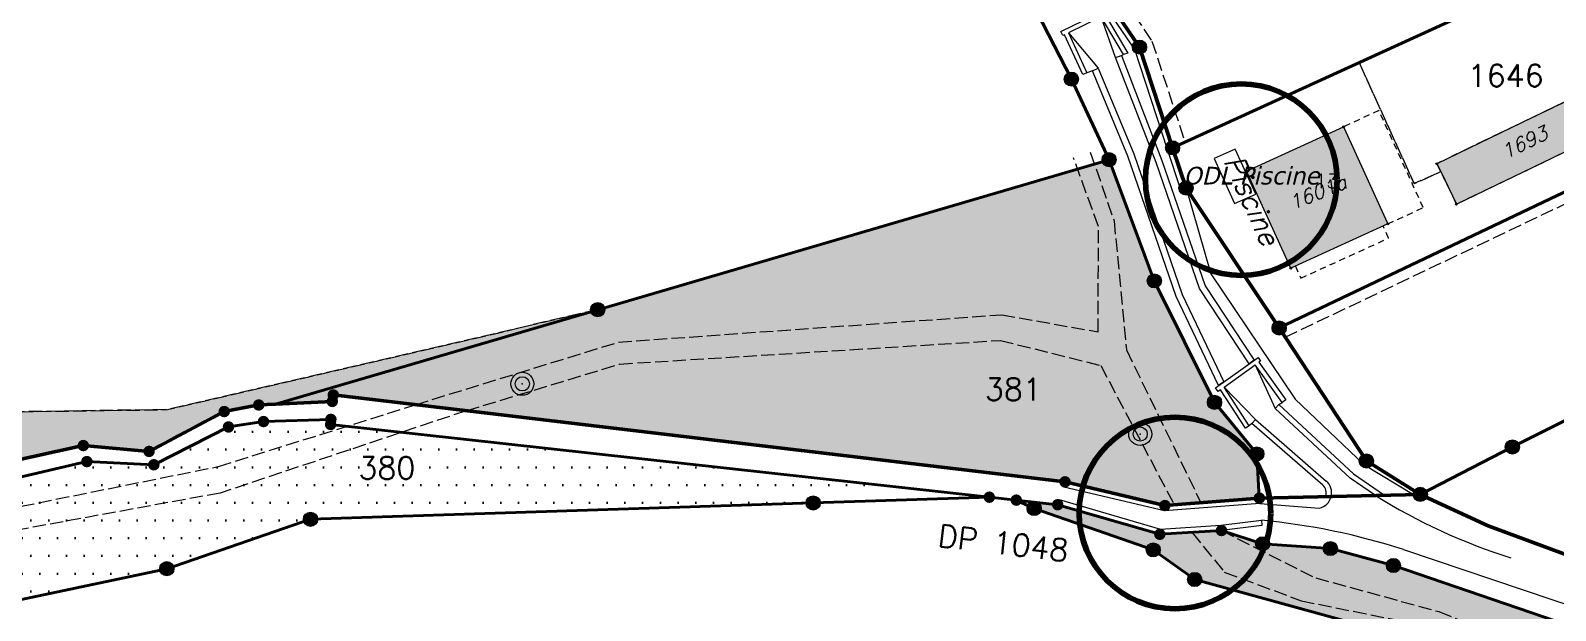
# Model space of a CAD drawing. Header units: metres. Extents: x 2513914 to 2544706, y 1140005 to 1171926.
# Drawn here: x 2514878.3 to 2515050.3, y 1146237.1 to 1146302.6 of the extents above; entities that cross this region are included whole.
import ezdxf
from ezdxf.enums import TextEntityAlignment as Align

# ---------------------------------------------------------------- set-up
doc = ezdxf.new("R2010")
doc.units = ezdxf.units.M
for name, pattern in [('MO_G', [2.5, 1.5, -1]), ('MO_I', [2, 1.5, -0.5]), ('MO_J', [1.2, 0.7, -0.5])]:
    doc.linetypes.add(name, pattern=pattern)
doc.layers.get('0').update_dxf_attribs({"lineweight": 15})
for name, color, linetype, lineweight in [('MO_AD_NO_POLICE', 7, 'Continuous', 20), ('MO_BF', 7, 'Continuous', 40), ('MO_BF_IMMEUBLE', 7, 'Continuous', 40), ('MO_BF_NUMERO', 7, 'Continuous', 40), ('MO_BF_PTS', 7, 'Continuous', 20), ('MO_CS_BAT', 7, 'Continuous', 20), ('MO_CS_BAT_DES', 7, 'Continuous', 20), ('MO_CS_BAT_NUM', 7, 'Continuous', 20), ('MO_CS_EAU_COURS', 7, 'Continuous', 20), ('MO_CS_PTS', 7, 'Continuous', 20), ('MO_CS_RD_PLACE', 7, 'MO_I', 20), ('MO_CS_SB_FORET', 7, 'MO_I', 20), ('MO_CS_SB_FORET_HACH', 7, 'Continuous', 30), ('MO_CS_SV_CHAMP', 7, 'MO_I', 20), ('MO_CS_SV_JARDIN', 7, 'MO_I', 20), ('MO_ODL_BAT_DETAIL', 7, 'MO_J', 20), ('MO_ODL_DIVERS_AV', 7, 'Continuous', 20), ('MO_ODL_EAU_AV', 7, 'Continuous', 20), ('MO_ODL_MUR', 7, 'Continuous', 20), ('MO_ODL_NOM', 7, 'Continuous', 20), ('MO_ODL_NOM_DE', 7, 'Continuous', 20), ('MO_ODL_PISCINE_SUPERFICIE', 7, 'Continuous', 20), ('MO_ODL_SENTIER_AV', 7, 'MO_I', 20), ('MO_PFP3', 7, 'Continuous', 20), ('MO_RPL', 7, 'MO_G', 40)]:
    doc.layers.add(name, color=color, linetype=linetype, lineweight=lineweight)
for name, color, linetype, lineweight, true_color in [('MO_BF_PTS_CA', 7, 'Continuous', 18, 0xffffff), ('MO_CS_BAT_HACH', 7, 'Continuous', 20, 0xa0a0a0), ('MO_PFP3_CA', 7, 'Continuous', 18, 0xffffff), ('MO_RPL_CA', 7, 'Continuous', 50, 0xffffff)]:
    doc.layers.add(name, color=color, linetype=linetype, lineweight=lineweight, true_color=true_color)
doc.styles.add('BEL_Titre1_logo', font='tahoma.ttf', dxfattribs={"width": 1.1, "oblique": 13.5})
doc.styles.get("Standard").update_dxf_attribs({"font": 'simplex.shx'})

# ---------------------------------------------------------------- blocks, each defined once
blk = doc.blocks.new('AD')
at = {"layer": 'MO_AD_NO_POLICE'}
blk.add_attdef('NUMERO', text='', height=0.0016, dxfattribs=at).set_placement((0, 0), align=Align.MIDDLE_CENTER)
blk = doc.blocks.new('B_CS_BAT')
at = {"layer": 'MO_CS_BAT_DES', "oblique": 15, "flags": 1}
blk.add_attdef('DESIGNATION', text='', height=0.0016, dxfattribs=at).set_placement((0.00143, -0.00113), align=Align.MIDDLE_CENTER)
at = {"layer": 'MO_CS_BAT_NUM', "oblique": 15}
blk.add_attdef('NUMERO', text='', height=0.0016, dxfattribs=at).set_placement((0.00143, 0.00088), align=Align.MIDDLE_CENTER)
blk = doc.blocks.new('B_ODL_NOM')
at = {"layer": 'MO_ODL_NOM', "oblique": 15}
blk.add_attdef('NOM', text='', height=0.0023, dxfattribs=at).set_placement((0.00001, -0.00083), align=Align.BOTTOM_LEFT)
at = {"layer": 'MO_ODL_NOM_DE', "flags": 1}
blk.add_attdef('NOMOBJET_DE', text='', height=0.0018, dxfattribs=at).set_placement((0.00001, -0.00284), align=Align.MIDDLE_CENTER)
blk = doc.blocks.new('IMMEUBLE_NUM')
at = {"layer": 'MO_BF_IMMEUBLE', "flags": 1}
blk.add_attdef('IDENTDN', (-0.00003, 0.00289), '', height=0.0025, dxfattribs=at)
at = {"layer": 'MO_BF_NUMERO'}
blk.add_attdef('NUMERO', (-0.00003, -0.00011), '', height=0.0025, dxfattribs=at)
blk = doc.blocks.new('PFP3_BORNE')
at = {"layer": 'MO_PFP3_CA'}
h = blk.add_hatch(color=256, dxfattribs=at)
edge = h.paths.add_edge_path()
edge.add_arc((0, 0), 0.0013, 0, 360)
at = {"layer": 'MO_BF_PTS'}
blk.add_point((0, 0), dxfattribs=at)
at = {"layer": 'MO_PFP3', "linetype": 'Continuous'}
for radius in [0.0013, 0.0008]:
    blk.add_circle((0, 0), radius, dxfattribs=at)
blk = doc.blocks.new('PTS_BF_BORNE')
at = {"layer": 'MO_BF_PTS_CA'}
h = blk.add_hatch(color=256, dxfattribs=at)
edge = h.paths.add_edge_path()
edge.add_arc((0, 0), 0.0008, 0, 360)
at = {"layer": 'MO_BF_PTS', "linetype": 'Continuous'}
blk.add_circle((0, 0), 0.0008, dxfattribs=at)
blk.add_point((0, 0), dxfattribs=at)
blk = doc.blocks.new('PTS_BF_NON_MATE_DEFINI')
at = {"layer": 'MO_BF_PTS_CA'}
h = blk.add_hatch(color=256, dxfattribs=at)
edge = h.paths.add_edge_path()
edge.add_arc((0, 0), 0.00065, 0, 360)
at = {"layer": 'MO_BF_PTS', "linetype": 'Continuous'}
for radius in [0.00015, 0.0001, 0.00005]:
    blk.add_circle((0, 0), radius, dxfattribs=at)
blk.add_point((0, 0), dxfattribs=at)
blk = doc.blocks.new('PTS_CS')
at = {"layer": 'MO_CS_PTS', "linetype": 'Continuous'}
blk.add_circle((0, 0), 0.0001, dxfattribs=at)
at = {"layer": 'MO_CS_PTS'}
blk.add_point((0, 0), dxfattribs=at)

msp = doc.modelspace()

# ---------------------------------------------------------------- hatches: boundary and pattern name
at = {"layer": 'MO_CS_BAT_HACH'}
for points in [[(2515060.72, 1146293.39), (2515058.75, 1146297.48), (2515058.51, 1146297.97), (2515036.91, 1146287.54), (2515037.35, 1146286.64), (2515039.12, 1146282.97)], [(2515031.31, 1146280.91), (2515031.39, 1146280.74), (2515020.43, 1146275.74), (2515015.43, 1146286.7), (2515026.38, 1146291.7), (2515026.45, 1146291.55)]]:
    msp.add_hatch(color=256, dxfattribs=at).paths.add_polyline_path(points)
at = {"layer": 'MO_CS_SB_FORET_HACH'}
h = msp.add_hatch(dxfattribs=at)
h.set_pattern_fill('DOTS', color=256, scale=1.2599999905, style=0)
h.paths.add_polyline_path([(2515011.83, 1146260.6), (2515005.04, 1146274.31), (2514999.94, 1146287.99), (2514942.25, 1146271.06), (2514893.7, 1146259.78), (2514869.81, 1146259.43), (2514840.75, 1146267.64), (2514802.4, 1146311.11), (2514757.14, 1146340.91), (2514739.97, 1146344.83), (2514735.18, 1146343.84), (2514748.02, 1146328.68), (2514757.14, 1146324.5), (2514764.91, 1146323.75), (2514770.91, 1146319.49), (2514778.93, 1146320.9), (2514787.71, 1146314.34), (2514793.73, 1146312.61), (2514797.67, 1146309.23), (2514801.21, 1146308.67), (2514806.49, 1146305.12), (2514810.04, 1146288.71), (2514814.57, 1146284.21), (2514826.73, 1146277.28), (2514828.76, 1146276.05), (2514829.93, 1146274.79), (2514830.85, 1146270), (2514832.12, 1146264.99), (2514833.32, 1146263.19), (2514834.93, 1146261.7), (2514838.1, 1146260.34), (2514839.15, 1146258.95), (2514841.57, 1146257.01), (2514842.5, 1146256.01), (2514842.81, 1146256.23), (2514845.38, 1146254.21), (2514849.09, 1146251.9), (2514852.19, 1146250.65), (2514855.67, 1146249.83), (2514860.01, 1146249.76), (2514860.06, 1146249.38), (2514875.51, 1146253.79), (2514884.21, 1146255.72), (2514891.63, 1146255.06), (2514900.11, 1146259.56), (2514904, 1146260.3), (2514905.88, 1146260.4), (2514912.3, 1146260.7), (2514912.41, 1146261.43), (2514994.97, 1146251.62), (2515006.23, 1146248.95), (2515016.89, 1146249.79), (2515016.61, 1146254.78)])
h = msp.add_hatch(dxfattribs=at)
h.set_pattern_fill('DOTS', color=256, scale=1.2599999905, style=0)
h.paths.add_polyline_path([(2514857.94, 1146239.92), (2514862.57, 1146235.24), (2514893.63, 1146241.82), (2514909.84, 1146247.4), (2514966.55, 1146249.24), (2514986.43, 1146249.89), (2514912.11, 1146258.1), (2514912.14, 1146258.68), (2514904.54, 1146258.43), (2514900.59, 1146257.82), (2514892.17, 1146253.55), (2514884.61, 1146253.91), (2514875.46, 1146251.79), (2514864.39, 1146248.14), (2514860.12, 1146247.11), (2514860.03, 1146246.68), (2514855.4, 1146247.36), (2514851.19, 1146248.16), (2514847.2, 1146249.25), (2514840.42, 1146254.23), (2514827.18, 1146245.04), (2514835.69, 1146244.91)])
h = msp.add_hatch(dxfattribs=at)
h.set_pattern_fill('DOTS', color=256, scale=1.2599999905, style=0)
h.paths.add_polyline_path([(2515166.65, 1146189.27), (2515137.27, 1146199.46), (2515103.19, 1146208.44), (2515092.58, 1146212.02), (2515030.37, 1146234.89), (2515009.6, 1146240.6), (2515004.92, 1146243.94), (2514991.49, 1146248.61), (2514989.47, 1146249.56), (2514994.14, 1146249.04), (2515005.66, 1146245.7), (2515012.62, 1146246.13), (2515017.26, 1146244.63), (2515024.91, 1146244.09), (2515032.02, 1146242.18), (2515079.81, 1146225.81), (2515127.31, 1146209.36), (2515139.71, 1146206.5), (2515147.15, 1146206.16), (2515160.17, 1146206.74), (2515173.08, 1146208.49), (2515177.17, 1146209.47), (2515182.14, 1146209.7), (2515186.94, 1146209.42), (2515178.74, 1146201.72)])

# ---------------------------------------------------------------- linework, layer by layer
at = {"color": 150, "lineweight": 100}
msp.add_circle((2515014.85, 1146285.73), 10.81, dxfattribs=at)
at = {"color": 30, "lineweight": 100, "true_color": 0xf26722}
msp.add_circle((2515007.37, 1146248.1), 10.81, dxfattribs=at)
at = {"layer": 'MO_BF', "flags": 128}
for points in [[(2515029.05, 1146325.17), (2514996.17, 1146311.31), (2515003.37, 1146300.7), (2515007.1, 1146289.33), (2515038.15, 1146303.53)], [(2515019.13, 1146269), (2515008.62, 1146284.79), (2515007.1, 1146289.33), (2515038.15, 1146303.53), (2515056.44, 1146311.95), (2515056.7, 1146311.4), (2515059.34, 1146305.93), (2515066.05, 1146291.35)], [(2515019.13, 1146269), (2515028.97, 1146253.98), (2515035.05, 1146250.21), (2515045.44, 1146255.56), (2515081.05, 1146273.4), (2515105, 1146285.4), (2515097.16, 1146296.77), (2515094.61, 1146295.02), (2515089.47, 1146302.5), (2515066.05, 1146291.35)], [(2515011.83, 1146260.6), (2515005.04, 1146274.31), (2514999.94, 1146287.99), (2514942.25, 1146271.06), (2514905.88, 1146260.4), (2514912.3, 1146260.7), (2514912.41, 1146261.43), (2514994.97, 1146251.62), (2515006.23, 1146248.95), (2515016.89, 1146249.79), (2515016.61, 1146254.78)], [(2515065.03, 1146238.37), (2515106.79, 1146258.13), (2515112.63, 1146261.07), (2515104.57, 1146266.38), (2515088.58, 1146258.36), (2515081.05, 1146273.4), (2515045.44, 1146255.56), (2515035.05, 1146250.21), (2515042.7, 1146246.64)], [(2514857.94, 1146239.92), (2514862.57, 1146235.24), (2514893.63, 1146241.82), (2514909.84, 1146247.4), (2514966.55, 1146249.24), (2514986.43, 1146249.89), (2514912.11, 1146258.1), (2514912.14, 1146258.68), (2514904.54, 1146258.43), (2514900.59, 1146257.82), (2514892.17, 1146253.55), (2514884.61, 1146253.91), (2514875.46, 1146251.79), (2514864.39, 1146248.14), (2514860.12, 1146247.11), (2514860.03, 1146246.68), (2514855.4, 1146247.36), (2514851.19, 1146248.16), (2514847.2, 1146249.25), (2514840.42, 1146254.23), (2514827.18, 1146245.04), (2514835.69, 1146244.91)]]:
    msp.add_lwpolyline(points, close=True, dxfattribs=at)
for points in [[(2514990.48, 1146307.28), (2514995.69, 1146297.09), (2514999.94, 1146287.99), (2515005.04, 1146274.31), (2515011.83, 1146260.6), (2515016.61, 1146254.78), (2515016.89, 1146249.79), (2515035.05, 1146250.21), (2515028.97, 1146253.98), (2515019.13, 1146269), (2515008.62, 1146284.79), (2515007.1, 1146289.33), (2515003.37, 1146300.7), (2514996.17, 1146311.31)], [(2514990.48, 1146307.28), (2514995.69, 1146297.09), (2514999.94, 1146287.99), (2514942.25, 1146271.06), (2514905.88, 1146260.4), (2514904, 1146260.3), (2514900.11, 1146259.56), (2514891.63, 1146255.06), (2514884.21, 1146255.72), (2514875.51, 1146253.79)], [(2514875.51, 1146253.79), (2514884.21, 1146255.72), (2514891.63, 1146255.06), (2514900.11, 1146259.56), (2514904, 1146260.3), (2514905.88, 1146260.4), (2514912.3, 1146260.7), (2514912.41, 1146261.43), (2514994.97, 1146251.62), (2515006.23, 1146248.95), (2515016.89, 1146249.79), (2515035.05, 1146250.21), (2515042.7, 1146246.64), (2515065.03, 1146238.37)], [(2515079.81, 1146225.81), (2515032.02, 1146242.18), (2515024.91, 1146244.09), (2515017.26, 1146244.63), (2515012.62, 1146246.13), (2515005.66, 1146245.7), (2514994.14, 1146249.04), (2514989.47, 1146249.56), (2514986.43, 1146249.89), (2514912.11, 1146258.1), (2514912.14, 1146258.68), (2514904.54, 1146258.43), (2514900.59, 1146257.82), (2514892.17, 1146253.55), (2514884.61, 1146253.91), (2514875.46, 1146251.79)], [(2514862.57, 1146235.24), (2514893.63, 1146241.82), (2514909.84, 1146247.4), (2514966.55, 1146249.24), (2514986.43, 1146249.89), (2514989.47, 1146249.56), (2514991.49, 1146248.61), (2515004.92, 1146243.94), (2515009.6, 1146240.6), (2515030.37, 1146234.89), (2515025.81, 1146231.15), (2515074.92, 1146190.46), (2515112.24, 1146161.19), (2515126.11, 1146150.63), (2515128.04, 1146148.92), (2515121.13, 1146140.61), (2515100.8, 1146117.99), (2515078.97, 1146095.49), (2515038.52, 1146055.81), (2514997.52, 1146015.33), (2514982.61, 1146021.4), (2514914.02, 1146064.96), (2514865.74, 1146090.37)], [(2515074.92, 1146190.46), (2515025.81, 1146231.15), (2515030.37, 1146234.89), (2515009.6, 1146240.6), (2515004.92, 1146243.94), (2514991.49, 1146248.61), (2514989.47, 1146249.56), (2514994.14, 1146249.04), (2515005.66, 1146245.7), (2515012.62, 1146246.13), (2515017.26, 1146244.63), (2515024.91, 1146244.09), (2515032.02, 1146242.18), (2515079.81, 1146225.81)]]:
    msp.add_lwpolyline(points, dxfattribs=at)
at = {"layer": 'MO_CS_BAT', "flags": 128}
for points in [[(2515060.72, 1146293.39), (2515058.75, 1146297.48), (2515058.51, 1146297.97), (2515036.91, 1146287.54), (2515037.35, 1146286.64), (2515039.12, 1146282.97)], [(2515031.31, 1146280.91), (2515031.39, 1146280.74), (2515020.43, 1146275.74), (2515015.43, 1146286.7), (2515026.38, 1146291.7), (2515026.45, 1146291.55)]]:
    msp.add_lwpolyline(points, close=True, dxfattribs=at)
at = {"layer": 'MO_CS_EAU_COURS', "flags": 128}
for points in [[(2514990.48, 1146307.28), (2514995.69, 1146297.09), (2514999.94, 1146287.99), (2515005.04, 1146274.31), (2515011.83, 1146260.6), (2515016.61, 1146254.78), (2515016.89, 1146249.79), (2515035.05, 1146250.21), (2515028.97, 1146253.98), (2515019.13, 1146269), (2515008.62, 1146284.79), (2515007.1, 1146289.33), (2515003.37, 1146300.7), (2514996.17, 1146311.31)], [(2514875.51, 1146253.79), (2514884.21, 1146255.72), (2514891.63, 1146255.06), (2514900.11, 1146259.56), (2514904, 1146260.3), (2514905.88, 1146260.4), (2514912.3, 1146260.7), (2514912.41, 1146261.43), (2514994.97, 1146251.62), (2515006.23, 1146248.95), (2515016.89, 1146249.79), (2515035.05, 1146250.21), (2515042.7, 1146246.64), (2515065.03, 1146238.37)], [(2515079.81, 1146225.81), (2515032.02, 1146242.18), (2515024.91, 1146244.09), (2515017.26, 1146244.63), (2515012.62, 1146246.13), (2515005.66, 1146245.7), (2514994.14, 1146249.04), (2514989.47, 1146249.56), (2514986.43, 1146249.89), (2514912.11, 1146258.1), (2514912.14, 1146258.68), (2514904.54, 1146258.43), (2514900.59, 1146257.82), (2514892.17, 1146253.55), (2514884.61, 1146253.91), (2514875.46, 1146251.79)]]:
    msp.add_lwpolyline(points, dxfattribs=at)
at = {"layer": 'MO_CS_RD_PLACE', "flags": 128}
msp.add_lwpolyline([(2515058.75, 1146297.48), (2515058.51, 1146297.97), (2515036.91, 1146287.54), (2515037.35, 1146286.64), (2515034.36, 1146285.29), (2515028.15, 1146298.96), (2515038.15, 1146303.53), (2515056.44, 1146311.95), (2515056.7, 1146311.4), (2515051.95, 1146309.23), (2515054.58, 1146303.71), (2515059.34, 1146305.93), (2515061.29, 1146301.69), (2515069.97, 1146305.83), (2515068.01, 1146310), (2515081.17, 1146316.18), (2515082.18, 1146314), (2515096.8, 1146320.78), (2515099.7, 1146314.3), (2515104.48, 1146316.47), (2515125.25, 1146330.3), (2515124.76, 1146331.04), (2515135.25, 1146338.05), (2515146.25, 1146345.29), (2515147.89, 1146342.49), (2515167.19, 1146355.97), (2515169.3, 1146352.57), (2515155.44, 1146342.79), (2515140.83, 1146332.54), (2515135.36, 1146328.7), (2515126.09, 1146322.2), (2515115.87, 1146314.99), (2515110.83, 1146312.61), (2515106.97, 1146310.76), (2515098.92, 1146306.93), (2515089.47, 1146302.5), (2515066.05, 1146291.35), (2515063, 1146297.98), (2515059.33, 1146299.14)], close=True, dxfattribs=at)
at = {"layer": 'MO_CS_SB_FORET', "flags": 128}
for points in [[(2515011.83, 1146260.6), (2515005.04, 1146274.31), (2514999.94, 1146287.99), (2514942.25, 1146271.06), (2514893.7, 1146259.78), (2514869.81, 1146259.43), (2514840.75, 1146267.64), (2514802.4, 1146311.11), (2514757.14, 1146340.91), (2514739.97, 1146344.83), (2514735.18, 1146343.84), (2514748.02, 1146328.68), (2514757.14, 1146324.5), (2514764.91, 1146323.75), (2514770.91, 1146319.49), (2514778.93, 1146320.9), (2514787.71, 1146314.34), (2514793.73, 1146312.61), (2514797.67, 1146309.23), (2514801.21, 1146308.67), (2514806.49, 1146305.12), (2514810.04, 1146288.71), (2514814.57, 1146284.21), (2514826.73, 1146277.28), (2514828.76, 1146276.05), (2514829.93, 1146274.79), (2514830.85, 1146270), (2514832.12, 1146264.99), (2514833.32, 1146263.19), (2514834.93, 1146261.7), (2514838.1, 1146260.34), (2514839.15, 1146258.95), (2514841.57, 1146257.01), (2514842.5, 1146256.01), (2514842.81, 1146256.23), (2514845.38, 1146254.21), (2514849.09, 1146251.9), (2514852.19, 1146250.65), (2514855.67, 1146249.83), (2514860.01, 1146249.76), (2514860.06, 1146249.38), (2514875.51, 1146253.79), (2514884.21, 1146255.72), (2514891.63, 1146255.06), (2514900.11, 1146259.56), (2514904, 1146260.3), (2514905.88, 1146260.4), (2514912.3, 1146260.7), (2514912.41, 1146261.43), (2514994.97, 1146251.62), (2515006.23, 1146248.95), (2515016.89, 1146249.79), (2515016.61, 1146254.78)], [(2514857.94, 1146239.92), (2514862.57, 1146235.24), (2514893.63, 1146241.82), (2514909.84, 1146247.4), (2514966.55, 1146249.24), (2514986.43, 1146249.89), (2514912.11, 1146258.1), (2514912.14, 1146258.68), (2514904.54, 1146258.43), (2514900.59, 1146257.82), (2514892.17, 1146253.55), (2514884.61, 1146253.91), (2514875.46, 1146251.79), (2514864.39, 1146248.14), (2514860.12, 1146247.11), (2514860.03, 1146246.68), (2514855.4, 1146247.36), (2514851.19, 1146248.16), (2514847.2, 1146249.25), (2514840.42, 1146254.23), (2514827.18, 1146245.04), (2514835.69, 1146244.91)], [(2515166.65, 1146189.27), (2515137.27, 1146199.46), (2515103.19, 1146208.44), (2515092.58, 1146212.02), (2515030.37, 1146234.89), (2515009.6, 1146240.6), (2515004.92, 1146243.94), (2514991.49, 1146248.61), (2514989.47, 1146249.56), (2514994.14, 1146249.04), (2515005.66, 1146245.7), (2515012.62, 1146246.13), (2515017.26, 1146244.63), (2515024.91, 1146244.09), (2515032.02, 1146242.18), (2515079.81, 1146225.81), (2515127.31, 1146209.36), (2515139.71, 1146206.5), (2515147.15, 1146206.16), (2515160.17, 1146206.74), (2515173.08, 1146208.49), (2515177.17, 1146209.47), (2515182.14, 1146209.7), (2515186.94, 1146209.42), (2515178.74, 1146201.72)]]:
    msp.add_lwpolyline(points, close=True, dxfattribs=at)
at = {"layer": 'MO_CS_SV_CHAMP', "flags": 128}
msp.add_lwpolyline([(2514944.15, 1146459.46), (2514897.48, 1146442.05), (2514853.5, 1146421.09), (2514850.45, 1146418.7), (2514848.38, 1146417.19), (2514844.45, 1146416.81), (2514816.33, 1146400.82), (2514844.1, 1146371.53), (2514839.43, 1146366.12), (2514873.48, 1146323.74), (2514869.01, 1146299.74), (2514863.57, 1146284.61), (2514848.04, 1146266.7), (2514801.56, 1146315.72), (2514762.8, 1146340.96), (2514753.5, 1146350.59), (2514773.69, 1146366.89), (2514739.97, 1146344.83), (2514757.14, 1146340.91), (2514802.4, 1146311.11), (2514840.75, 1146267.64), (2514869.81, 1146259.43), (2514893.7, 1146259.78), (2514942.25, 1146271.06), (2514999.94, 1146287.99), (2514995.69, 1146297.09), (2514990.48, 1146307.28), (2514964.92, 1146338.18), (2514951.3, 1146354.89), (2514943.42, 1146361.88), (2514935.73, 1146367.09), (2514917.18, 1146346.93), (2514897.7, 1146362.87), (2514879.1, 1146341.04), (2514869.64, 1146349.03), (2514861.16, 1146355.97), (2514855.72, 1146360.28), (2514858.65, 1146364.12, -0.422965), (2514856.93, 1146379.45), (2514861.81, 1146385.36), (2514864.74, 1146388.29), (2514880.73, 1146400.4, -0.290535), (2514893.3, 1146400.99), (2514927.42, 1146378.6), (2514928.81, 1146380.86), (2514934.93, 1146378.32), (2514949.04, 1146368.22), (2514971.74, 1146343.94), (2514991.27, 1146319.17), (2514996.17, 1146311.31), (2515029.05, 1146325.17), (2514991.27, 1146475.9)], format="xyb", close=True, dxfattribs=at)
msp.add_lwpolyline([(2514759.03, 1146169.98), (2514762.13, 1146173.37), (2514788.84, 1146203.16), (2514815.24, 1146236.57), (2514822.9, 1146243.68), (2514827.18, 1146245.04), (2514835.69, 1146244.91), (2514857.94, 1146239.92), (2514862.57, 1146235.24), (2514893.63, 1146241.82), (2514909.84, 1146247.4), (2514966.55, 1146249.24), (2514986.43, 1146249.89), (2514989.47, 1146249.56), (2514991.49, 1146248.61), (2515004.92, 1146243.94), (2515009.6, 1146240.6), (2515030.37, 1146234.89), (2515092.58, 1146212.02), (2515103.19, 1146208.44), (2515137.27, 1146199.46), (2515166.65, 1146189.27), (2515132.54, 1146154.18), (2515128.04, 1146148.92), (2515121.13, 1146140.61), (2515100.8, 1146117.99), (2515078.97, 1146095.49), (2515038.52, 1146055.81), (2514997.52, 1146015.33), (2514982.61, 1146021.4), (2514914.02, 1146064.96), (2514865.74, 1146090.37), (2514826.76, 1146112.55), (2514796.92, 1146120.86), (2514775.04, 1146127.16), (2514750.78, 1146135.33), (2514767.85, 1146153.49)], close=True, dxfattribs=at)
at = {"layer": 'MO_CS_SV_JARDIN', "flags": 128}
msp.add_lwpolyline([(2515089.47, 1146302.5), (2515094.61, 1146295.02), (2515097.16, 1146296.77), (2515096.88, 1146302.37), (2515108.47, 1146307.71), (2515116.56, 1146291.16), (2515127.64, 1146268.61), (2515112.63, 1146261.07), (2515104.57, 1146266.38), (2515088.58, 1146258.36), (2515085.2, 1146265.12), (2515081.17, 1146263.17), (2515080, 1146262.59), (2515077.71, 1146267.18), (2515070.1, 1146263.36), (2515076.06, 1146251.46), (2515083.65, 1146255.28), (2515081.8, 1146258.97), (2515082.96, 1146259.55), (2515085.23, 1146254.85), (2515079.85, 1146252.18), (2515082.55, 1146246.81), (2515087.91, 1146249.49), (2515088.03, 1146249.26), (2515065.03, 1146238.37), (2515042.7, 1146246.64), (2515035.05, 1146250.21), (2515028.97, 1146253.98), (2515019.13, 1146269), (2515008.62, 1146284.79), (2515007.1, 1146289.33), (2515003.37, 1146300.7), (2514996.17, 1146311.31), (2515029.05, 1146325.17), (2515037.48, 1146328.62), (2515051.56, 1146334.8), (2515071.26, 1146343.4), (2515078.69, 1146346.68), (2515100.18, 1146356.59), (2515110.55, 1146362.9), (2515116.34, 1146353.17), (2515120.65, 1146355.74), (2515122.08, 1146353.33), (2515124.66, 1146354.87), (2515124.88, 1146354.99), (2515125.71, 1146353.57), (2515129.67, 1146355.9), (2515129.79, 1146355.7), (2515133.8, 1146358.07), (2515132.84, 1146359.71), (2515130.34, 1146363.93), (2515131.26, 1146364.48), (2515134.23, 1146359.51), (2515136.68, 1146360.97), (2515133.69, 1146365.93), (2515133.83, 1146366.02), (2515128.95, 1146374.03), (2515147.74, 1146384.85), (2515156.09, 1146372.85), (2515183.53, 1146391.94), (2515175.19, 1146403.93), (2515182.85, 1146409.27), (2515184.41, 1146410.37), (2515195.38, 1146394.12), (2515204.96, 1146379.82), (2515169.3, 1146352.57), (2515167.19, 1146355.97), (2515147.89, 1146342.49), (2515146.25, 1146345.29), (2515135.25, 1146338.05), (2515129.75, 1146346.35), (2515119.71, 1146339.68), (2515117.99, 1146342.2), (2515108.1, 1146335.62), (2515104.05, 1146333.04), (2515103.75, 1146333.48), (2515098.2, 1146330.78), (2515098, 1146330.91), (2515079.99, 1146322.73), (2515078.5, 1146321.94), (2515078.68, 1146321.65), (2515056.7, 1146311.4), (2515056.44, 1146311.95), (2515038.15, 1146303.53), (2515028.15, 1146298.96), (2515034.36, 1146285.29), (2515037.35, 1146286.64), (2515039.12, 1146282.97), (2515060.72, 1146293.39), (2515058.75, 1146297.48), (2515059.33, 1146299.14), (2515063, 1146297.98), (2515066.05, 1146291.35)], close=True, dxfattribs=at)
at = {"layer": 'MO_ODL_BAT_DETAIL'}
for points in [[(2515031.39, 1146280.74), (2515035.37, 1146282.58), (2515030.38, 1146293.54), (2515026.38, 1146291.7)], [(2515020.96, 1146275.98), (2515021.58, 1146274.62), (2515031.48, 1146279.13), (2515030.86, 1146280.5)]]:
    msp.add_lwpolyline(points, dxfattribs=at)
at = {"layer": 'MO_ODL_DIVERS_AV'}
for points in [[(2514998.08, 1146298.04), (2514997.44, 1146297.81), (2514996.99, 1146297.6), (2514994.9, 1146302.09), (2514994.71, 1146302), (2514994.5, 1146302.45), (2514999.55, 1146304.91), (2514999.77, 1146304.46), (2514999.49, 1146304.33), (2515002.05, 1146300.03), (2515001.58, 1146299.86), (2514999.04, 1146304.11), (2514995.35, 1146302.31), (2514998.72, 1146298.31)], [(2515000.68, 1146299.52), (2514999.04, 1146304.11)], [(2514995.35, 1146302.31), (2514997.44, 1146297.81)], [(2515001.34, 1146299.77), (2515001.58, 1146299.86)], [(2515008.62, 1146284.79), (2515011.43, 1146275.1), (2515020.93, 1146260.94), (2515028.69, 1146253.57), (2515034.27, 1146250.19)], [(2515015.75, 1146257.95), (2515015.33, 1146257.67), (2515012.5, 1146262.02), (2515012.24, 1146261.83), (2515011.94, 1146262.24), (2515016.74, 1146265.67), (2515017.03, 1146265.26), (2515016.84, 1146265.13), (2515019.89, 1146260.87), (2515019.48, 1146260.58)], [(2515012.91, 1146262.32), (2515016.43, 1146264.84), (2515018.67, 1146259.9)], [(2515019.08, 1146260.34), (2515019.48, 1146260.58), (2515016.43, 1146264.84)], [(2515016.06, 1146258.22), (2515015.75, 1146257.95), (2515012.91, 1146262.32), (2515016.45, 1146258.68)]]:
    msp.add_lwpolyline(points, dxfattribs=at)
at = {"layer": 'MO_ODL_EAU_AV'}
for points in [[(2515023.64, 1146248.65, 0.291447), (2515025, 1146249.98)], [(2515029.98, 1146250.09, 0.062746), (2515045.25, 1146243.05)], [(2515033.16, 1146243.97, 0.055371), (2515017.12, 1146247.28)]]:
    msp.add_lwpolyline(points, format="xyb", dxfattribs=at)
for points in [[(2515016.94, 1146249.19), (2515023.64, 1146248.65)], [(2515033.16, 1146243.97), (2515080.34, 1146228.06), (2515128.02, 1146211.42), (2515142.35, 1146208.44)]]:
    msp.add_lwpolyline(points, dxfattribs=at)
at = {"layer": 'MO_ODL_MUR'}
for points in [[(2515008.62, 1146284.79), (2515008.05, 1146284.6), (2515006.53, 1146289.14), (2515002.83, 1146300.43), (2514995.67, 1146310.98), (2514990.77, 1146318.83), (2514971.28, 1146343.55), (2514948.64, 1146367.77), (2514934.58, 1146377.83), (2514934.93, 1146378.32)], [(2514934.93, 1146378.32), (2514949.04, 1146368.22), (2514971.74, 1146343.94), (2514991.27, 1146319.17), (2514996.17, 1146311.31), (2515003.37, 1146300.7), (2515007.1, 1146289.33), (2515008.62, 1146284.79)], [(2515016.3, 1146265.36), (2515015.73, 1146264.95), (2515010.14, 1146273.44), (2515005.24, 1146287.66), (2515000.68, 1146299.52), (2515001.34, 1146299.77)], [(2515001.34, 1146299.77), (2515005.9, 1146287.9), (2515010.78, 1146273.75), (2515016.3, 1146265.36)], [(2514998.08, 1146298.04), (2514998.72, 1146298.31), (2515002.72, 1146288.64), (2515008.17, 1146272.79), (2515012.87, 1146262.9), (2515012.29, 1146262.49)], [(2515012.29, 1146262.49), (2515007.52, 1146272.53), (2515002.06, 1146288.39), (2514998.08, 1146298.04)], [(2515018.67, 1146259.9), (2515019.08, 1146260.34), (2515027.53, 1146252.52), (2515031, 1146250.12), (2515029.98, 1146250.09)], [(2515024.04, 1146251.26), (2515016.06, 1146258.22), (2515016.45, 1146258.68)], [(2515016.45, 1146258.68), (2515024.44, 1146251.71)], [(2515029.98, 1146250.09), (2515027.15, 1146252.05), (2515018.67, 1146259.9)], [(2515016.89, 1146249.79), (2515016.94, 1146249.19), (2515006.18, 1146248.34), (2514994.83, 1146251.04), (2514994.97, 1146251.62)], [(2514994.97, 1146251.62), (2515006.23, 1146248.95), (2515016.89, 1146249.79)], [(2515025, 1146249.98), (2515024.37, 1146249.97)], [(2514994.14, 1146249.04), (2514994.31, 1146249.62), (2515005.73, 1146246.3), (2515012.56, 1146246.73), (2515017.12, 1146247.28), (2515017.19, 1146246.68)], [(2515017.19, 1146246.68), (2515012.62, 1146246.13), (2515005.66, 1146245.7), (2514994.14, 1146249.04)]]:
    msp.add_lwpolyline(points, dxfattribs=at)
for points in [[(2515025, 1146249.98, 0.276177), (2515024.44, 1146251.71)], [(2515024.37, 1146249.97, 0.3133), (2515024.04, 1146251.26)]]:
    msp.add_lwpolyline(points, format="xyb", dxfattribs=at)
at = {"layer": 'MO_ODL_PISCINE_SUPERFICIE'}
msp.add_lwpolyline([(2515014.1, 1146283.04), (2515016.48, 1146284.11), (2515014.18, 1146289.19), (2515011.79, 1146288.11), (2515014.1, 1146283.04)], dxfattribs=at)
at = {"layer": 'MO_ODL_SENTIER_AV'}
for points in [[(2515072.35, 1146340.82), (2514999.37, 1146309.35), (2515004.77, 1146301.39), (2515008.51, 1146289.97)], [(2514921.67, 1146260.33), (2514944.59, 1146267.4), (2514987.83, 1146270.49), (2514998.72, 1146268.55), (2514998.73, 1146280.46), (2514995.93, 1146288.21)], [(2514997.81, 1146288.86), (2515000.5, 1146281.09), (2515001.9, 1146266.52), (2515010.3, 1146249.27)], [(2515019.81, 1146267.95), (2515055.41, 1146284.91)], [(2514927.42, 1146259.65), (2514944.72, 1146264.92), (2514987.67, 1146267.59), (2514999, 1146264.77), (2515007.3, 1146249.03)], [(2514831.61, 1146248.11), (2514853.68, 1146244.12), (2514899.46, 1146253.35), (2514921.67, 1146260.33)], [(2514927.42, 1146259.65), (2514899.66, 1146250.36), (2514854.02, 1146242.02), (2514835.69, 1146244.91)], [(2515009.31, 1146245.92), (2515012.93, 1146241.44), (2515021.61, 1146238.2), (2515036.54, 1146235.19), (2515092.58, 1146212.02), (2515103.19, 1146208.44), (2515148.37, 1146198.03), (2515168.38, 1146191.05)], [(2515012.62, 1146246.13), (2515023.26, 1146240.77), (2515037.13, 1146236.98), (2515093.59, 1146213.69), (2515104.25, 1146210.13), (2515126.62, 1146205.3), (2515148.68, 1146200), (2515170.68, 1146193.42)]]:
    msp.add_lwpolyline(points, dxfattribs=at)
at = {"layer": 'MO_RPL', "flags": 128}
msp.add_lwpolyline([(2515002.46, 1146588.66), (2515011.52, 1146595.91), (2515026.61, 1146608.97), (2515029.81, 1146618.24), (2515027.66, 1146623.07), (2515030.3, 1146624.23), (2515015.69, 1146650.36), (2515009.26, 1146661.88), (2515007.15, 1146665.12), (2515002.08, 1146669.39), (2514994.93, 1146672.98), (2514985.58, 1146674.26), (2514974.97, 1146673.45), (2514968.05, 1146671.54), (2514967.48, 1146672.92), (2514962.05, 1146670.55), (2514942.54, 1146660.2), (2514931.29, 1146654.23), (2514902.17, 1146639.35), (2514901.3, 1146638.86), (2514891.4, 1146633.04), (2514865.84, 1146616.37), (2514854.86, 1146608.94), (2514843.83, 1146601.48), (2514842.82, 1146600.89), (2514832.73, 1146594.22), (2514832.02, 1146593.8), (2514825.98, 1146589.9), (2514802.11, 1146573.93), (2514759.44, 1146545.38), (2514756.91, 1146543.69), (2514757.18, 1146539.85), (2514747.02, 1146532.45), (2514736.12, 1146527.07), (2514749.17, 1146519.96), (2514760.31, 1146507.98), (2514771.82, 1146493.04), (2514782.86, 1146466.47), (2514795.23, 1146453.11), (2514799.23, 1146448.75), (2514788.19, 1146441.07), (2514753.76, 1146416.31), (2514714.18, 1146388.57), (2514689.31, 1146370.88), (2514733.02, 1146344.38), (2514735.18, 1146343.84), (2514748.02, 1146328.68), (2514757.14, 1146324.5), (2514764.91, 1146323.75), (2514770.91, 1146319.49), (2514778.93, 1146320.9), (2514787.71, 1146314.34), (2514793.73, 1146312.61), (2514797.67, 1146309.23), (2514801.21, 1146308.67), (2514806.49, 1146305.12), (2514810.04, 1146288.71), (2514814.57, 1146284.21), (2514826.73, 1146277.28), (2514828.76, 1146276.05), (2514829.93, 1146274.79), (2514830.85, 1146270), (2514832.12, 1146264.99), (2514833.32, 1146263.19), (2514834.93, 1146261.7), (2514838.1, 1146260.34), (2514839.15, 1146258.95), (2514841.57, 1146257.01), (2514842.5, 1146256.01), (2514842.81, 1146256.23), (2514845.38, 1146254.21), (2514849.09, 1146251.9), (2514852.19, 1146250.65), (2514855.67, 1146249.83), (2514860.01, 1146249.76), (2514860.06, 1146249.38), (2514875.51, 1146253.79), (2514884.21, 1146255.72), (2514891.63, 1146255.06), (2514900.11, 1146259.56), (2514904, 1146260.3), (2514905.88, 1146260.4), (2514912.3, 1146260.7), (2514912.41, 1146261.43), (2514994.97, 1146251.62), (2515006.23, 1146248.95), (2515016.89, 1146249.79), (2515035.05, 1146250.21), (2515028.97, 1146253.98), (2515019.13, 1146269), (2515008.62, 1146284.79), (2515007.1, 1146289.33), (2515003.37, 1146300.7), (2514996.17, 1146311.31), (2515029.05, 1146325.17), (2514991.27, 1146475.9)], close=True, dxfattribs=at)
for points in [[(2514358.35, 1146249.19), (2514446.22, 1146183.74), (2514470.06, 1146154.21), (2514396.25, 1146088.83), (2514384.31, 1146077.74), (2514454.64, 1146000.84), (2514461.77, 1146000.39), (2514475.98, 1146012.5), (2514547.32, 1146071.53), (2514557.45, 1146070.18), (2514563.95, 1146069.31), (2514592.96, 1146065.43), (2514604.25, 1146063.92), (2514943.95, 1146018.49), (2514972.41, 1146014.69), (2514988.86, 1146006.24), (2514990.63, 1146007.96), (2514996.23, 1146012.45), (2514997.52, 1146015.33), (2515038.52, 1146055.81), (2515078.97, 1146095.49), (2515100.8, 1146117.99), (2515121.13, 1146140.61), (2515128.04, 1146148.92), (2515132.54, 1146154.18), (2515166.65, 1146189.27), (2515178.74, 1146201.72), (2515186.94, 1146209.42), (2515190.4, 1146212.76), (2515188.13, 1146213.73), (2515182.38, 1146215.31), (2515176.29, 1146215.88), (2515175.63, 1146216.28), (2515168.56, 1146215.45), (2515159.96, 1146214.34), (2515147.75, 1146214.07), (2515136.84, 1146214.98), (2515123.67, 1146218.23), (2515096.48, 1146227.59), (2515065.03, 1146238.37), (2515042.7, 1146246.64), (2515035.05, 1146250.21), (2515016.89, 1146249.79), (2515006.23, 1146248.95), (2514994.97, 1146251.62), (2514912.41, 1146261.43), (2514912.3, 1146260.7), (2514905.88, 1146260.4), (2514904, 1146260.3), (2514900.11, 1146259.56), (2514891.63, 1146255.06), (2514884.21, 1146255.72), (2514875.51, 1146253.79), (2514860.06, 1146249.38), (2514860.01, 1146249.76), (2514855.67, 1146249.83), (2514852.19, 1146250.65), (2514849.09, 1146251.9), (2514845.38, 1146254.21), (2514842.81, 1146256.23), (2514842.5, 1146256.01), (2514841.57, 1146257.01), (2514839.15, 1146258.95), (2514838.1, 1146260.34), (2514834.93, 1146261.7), (2514833.32, 1146263.19), (2514832.12, 1146264.99), (2514830.85, 1146270), (2514829.93, 1146274.79), (2514828.76, 1146276.05), (2514826.73, 1146277.28), (2514814.57, 1146284.21), (2514810.04, 1146288.71), (2514806.49, 1146305.12), (2514801.21, 1146308.67), (2514797.67, 1146309.23), (2514793.73, 1146312.61), (2514787.71, 1146314.34), (2514778.93, 1146320.9), (2514770.91, 1146319.49), (2514764.91, 1146323.75), (2514757.14, 1146324.5), (2514748.02, 1146328.68), (2514735.18, 1146343.84), (2514733.02, 1146344.38), (2514689.31, 1146370.88), (2514714.18, 1146388.57), (2514753.76, 1146416.31), (2514788.19, 1146441.07), (2514799.23, 1146448.75), (2514795.23, 1146453.11), (2514782.86, 1146466.47), (2514771.82, 1146493.04), (2514760.31, 1146507.98), (2514749.17, 1146519.96), (2514736.12, 1146527.07), (2514700.62, 1146505.66), (2514665.87, 1146486.29), (2514620.5, 1146463.27), (2514567.98, 1146439.53), (2514485.96, 1146405.94), (2514453.51, 1146393.29), (2514446.44, 1146390.73), (2514444.31, 1146390.77, 0.007889), (2514425.04, 1146380.38), (2514416.2, 1146377.5), (2514415.81, 1146375.05), (2514411.46, 1146371.74), (2514393.03, 1146357.74), (2514367.06, 1146335.9), (2514345.06, 1146313.48), (2514324.39, 1146289.82), (2514314.57, 1146278.59), (2514295.84, 1146258.23), (2514274.96, 1146239.02), (2514298.51, 1146206.22)], [(2515249.93, 1146176.26, -0.041939), (2515265.27, 1146175.3), (2515361.93, 1146161.22, 0.012397), (2515368.46, 1146160.44, 0.03763), (2515374.76, 1146160.65, 0.111345), (2515380.65, 1146162.71, 0.110984), (2515385.07, 1146167.08, 0.072854), (2515386.85, 1146173.06, 0.073851), (2515386.82, 1146179.4), (2515383, 1146189.16), (2515380.05, 1146196.68), (2515379.62, 1146197.79), (2515375.19, 1146209.1), (2515371.63, 1146217.25), (2515367.93, 1146224.05), (2515367.32, 1146225.16), (2515364.33, 1146229.26), (2515362.59, 1146231.66), (2515361.93, 1146232.64), (2515356.05, 1146239.84), (2515350.08, 1146246.61), (2515345.64, 1146251.4), (2515343.21, 1146254.06), (2515340.61, 1146256.82), (2515338.17, 1146259.52), (2515336.32, 1146261.57), (2515322, 1146277.33), (2515330.38, 1146281.65), (2515329.83, 1146281.76), (2515320.58, 1146287.12), (2515320.39, 1146286.96), (2515312.85, 1146292.46), (2515312.98, 1146292.68), (2515306.28, 1146298.02), (2515300.28, 1146301.78), (2515278.89, 1146315.18), (2515276.67, 1146316.57), (2515274.62, 1146317.85), (2515267.2, 1146323.96), (2515253.86, 1146321.17), (2515247.04, 1146327.18), (2515243.85, 1146329.99), (2515234.28, 1146339.44), (2515230.2, 1146343.97), (2515228.37, 1146342.61), (2515202.24, 1146322.83), (2515185.29, 1146310.02), (2515181.62, 1146307.25), (2515166.73, 1146326.78), (2515162.78, 1146332.38), (2515157.45, 1146339.94), (2515155.44, 1146342.79), (2515169.3, 1146352.57), (2515167.19, 1146355.97), (2515147.89, 1146342.49), (2515140.37, 1146355.29), (2515138.05, 1146353.72), (2515137.06, 1146354.88), (2515121.48, 1146344.52), (2515117.99, 1146342.2), (2515108.1, 1146335.62), (2515098, 1146330.91), (2515079.99, 1146322.73), (2515071.26, 1146343.4), (2515051.56, 1146334.8), (2515037.48, 1146328.62), (2515029.05, 1146325.17), (2514996.17, 1146311.31), (2515003.37, 1146300.7), (2515007.1, 1146289.33), (2515008.62, 1146284.79), (2515019.13, 1146269), (2515028.97, 1146253.98), (2515035.05, 1146250.21), (2515042.7, 1146246.64), (2515065.03, 1146238.37), (2515096.48, 1146227.59), (2515123.67, 1146218.23), (2515136.84, 1146214.98), (2515147.75, 1146214.07), (2515159.96, 1146214.34), (2515168.56, 1146215.45), (2515175.63, 1146216.28), (2515176.29, 1146215.88), (2515182.38, 1146215.31), (2515188.13, 1146213.73), (2515190.4, 1146212.76), (2515186.94, 1146209.42), (2515178.74, 1146201.72), (2515209.3, 1146180.06), (2515226.69, 1146176.39), (2515234.93, 1146174.69, -0.041256)]]:
    msp.add_lwpolyline(points, format="xyb", close=True, dxfattribs=at)
at = {"layer": 'MO_RPL_CA', "flags": 128}
for points in [[(2514875.51, 1146253.79), (2514884.21, 1146255.72), (2514891.63, 1146255.06), (2514900.11, 1146259.56), (2514904, 1146260.3), (2514905.88, 1146260.4), (2514912.3, 1146260.7), (2514912.41, 1146261.43), (2514994.97, 1146251.62), (2515006.23, 1146248.95), (2515016.89, 1146249.79), (2515035.05, 1146250.21), (2515028.97, 1146253.98), (2515019.13, 1146269), (2515008.62, 1146284.79), (2515007.1, 1146289.33), (2515003.37, 1146300.7), (2514996.17, 1146311.31), (2515029.05, 1146325.17), (2514991.27, 1146475.9)], [(2515051.56, 1146334.8), (2515037.48, 1146328.62), (2515029.05, 1146325.17), (2514996.17, 1146311.31), (2515003.37, 1146300.7), (2515007.1, 1146289.33), (2515008.62, 1146284.79), (2515019.13, 1146269), (2515028.97, 1146253.98), (2515035.05, 1146250.21), (2515042.7, 1146246.64), (2515065.03, 1146238.37)], [(2515065.03, 1146238.37), (2515042.7, 1146246.64), (2515035.05, 1146250.21), (2515016.89, 1146249.79), (2515006.23, 1146248.95), (2514994.97, 1146251.62), (2514912.41, 1146261.43), (2514912.3, 1146260.7), (2514905.88, 1146260.4), (2514904, 1146260.3), (2514900.11, 1146259.56), (2514891.63, 1146255.06), (2514884.21, 1146255.72), (2514875.51, 1146253.79)]]:
    msp.add_lwpolyline(points, dxfattribs=at)

# ---------------------------------------------------------------- block references
at = {"layer": 'MO_AD_NO_POLICE', "xscale": 1000, "yscale": 1000, "zscale": 1000}
msp.add_blockref('AD', (2515024.47, 1146285.59), dxfattribs=at).add_auto_attribs({'NUMERO': '13'})
at = {"layer": 'MO_BF_IMMEUBLE'}
ref = msp.add_blockref('IMMEUBLE_NUM', (2515040.43, 1146296.34), dxfattribs=dict(at, xscale=1000, yscale=1000, zscale=1000))
ref.add_attrib('NUMERO', '1646', (2515040.39, 1146296.23), dxfattribs={"layer": 'MO_BF_NUMERO', "height": 2.5})
ref = msp.add_blockref('IMMEUBLE_NUM', (2514985.95, 1146260.92), dxfattribs=dict(at, xscale=1000, yscale=1000, zscale=1000))
ref.add_attrib('NUMERO', '381', (2514985.92, 1146260.82), dxfattribs={"layer": 'MO_BF_NUMERO', "height": 2.5})
ref = msp.add_blockref('IMMEUBLE_NUM', (2514915.28, 1146252.04), dxfattribs=dict(at, xscale=1000, yscale=1000, zscale=1000))
ref.add_attrib('NUMERO', '380', (2514915.25, 1146251.94), dxfattribs={"layer": 'MO_BF_NUMERO', "height": 2.5})
ref = msp.add_blockref('IMMEUBLE_NUM', (2514980.56, 1146244.44), dxfattribs=dict(at, xscale=1000, yscale=1000, zscale=1000, rotation=353.2499999999999))
ref.add_attrib('NUMERO', 'DP 1048', (2514980.52, 1146244.34), dxfattribs={"layer": 'MO_BF_NUMERO', "height": 2.5, "rotation": 353.25})
at = {"layer": 'MO_BF_PTS', "xscale": 1000, "yscale": 1000, "zscale": 1000}
for name, p in [('PTS_BF_BORNE', (2515003.37, 1146300.7)), ('PTS_BF_BORNE', (2514995.69, 1146297.09)), ('PTS_BF_BORNE', (2515007.1, 1146289.33)), ('PTS_BF_BORNE', (2514999.94, 1146287.99)), ('PTS_BF_BORNE', (2515008.62, 1146284.79)), ('PTS_BF_BORNE', (2515005.04, 1146274.31)), ('PTS_BF_BORNE', (2514942.25, 1146271.06)), ('PTS_BF_BORNE', (2515019.13, 1146269)), ('PTS_BF_NON_MATE_DEFINI', (2514912.41, 1146261.43)), ('PTS_BF_NON_MATE_DEFINI', (2514900.11, 1146259.56)), ('PTS_BF_NON_MATE_DEFINI', (2514904, 1146260.3)), ('PTS_BF_NON_MATE_DEFINI', (2514912.3, 1146260.7)), ('PTS_BF_BORNE', (2515011.83, 1146260.6)), ('PTS_BF_NON_MATE_DEFINI', (2514900.59, 1146257.82)), ('PTS_BF_NON_MATE_DEFINI', (2514904.54, 1146258.43)), ('PTS_BF_NON_MATE_DEFINI', (2514912.11, 1146258.1)), ('PTS_BF_NON_MATE_DEFINI', (2514912.14, 1146258.68)), ('PTS_BF_NON_MATE_DEFINI', (2514884.21, 1146255.72)), ('PTS_BF_NON_MATE_DEFINI', (2514891.63, 1146255.06)), ('PTS_BF_BORNE', (2515016.61, 1146254.78)), ('PTS_BF_BORNE', (2515045.44, 1146255.56)), ('PTS_BF_NON_MATE_DEFINI', (2514884.61, 1146253.91)), ('PTS_BF_NON_MATE_DEFINI', (2514892.17, 1146253.55)), ('PTS_BF_BORNE', (2515028.97, 1146253.98)), ('PTS_BF_NON_MATE_DEFINI', (2514994.97, 1146251.62)), ('PTS_BF_BORNE', (2514966.55, 1146249.24)), ('PTS_BF_NON_MATE_DEFINI', (2514986.43, 1146249.89)), ('PTS_BF_NON_MATE_DEFINI', (2514989.47, 1146249.56)), ('PTS_BF_NON_MATE_DEFINI', (2515016.89, 1146249.79)), ('PTS_BF_BORNE', (2515035.05, 1146250.21)), ('PTS_BF_BORNE', (2514909.84, 1146247.4)), ('PTS_BF_BORNE', (2514991.49, 1146248.61)), ('PTS_BF_NON_MATE_DEFINI', (2514994.14, 1146249.04)), ('PTS_BF_NON_MATE_DEFINI', (2515006.23, 1146248.95)), ('PTS_BF_NON_MATE_DEFINI', (2515012.62, 1146246.13)), ('PTS_BF_BORNE', (2515004.92, 1146243.94)), ('PTS_BF_NON_MATE_DEFINI', (2515005.66, 1146245.7)), ('PTS_BF_BORNE', (2515017.26, 1146244.63)), ('PTS_BF_BORNE', (2515024.91, 1146244.09)), ('PTS_BF_BORNE', (2515032.02, 1146242.18)), ('PTS_BF_BORNE', (2514893.63, 1146241.82)), ('PTS_BF_BORNE', (2515009.6, 1146240.6))]:
    msp.add_blockref(name, p, dxfattribs=at)
at = {"layer": 'MO_CS_BAT_NUM', "xscale": 1000, "yscale": 1000, "zscale": 1000}
for p, rotation, values in [((2515045.88, 1146288.53), 25.73999999999999, {'NUMERO': '1693'}), ((2515022.47, 1146282.96), 22.13999999999998, {'NUMERO': '1601a'})]:
    msp.add_blockref('B_CS_BAT', p, dxfattribs=dict(at, rotation=rotation)).add_auto_attribs(values)
at = {"layer": 'MO_CS_PTS', "xscale": 1000, "yscale": 1000, "zscale": 1000}
for p in [(2515026.38, 1146291.7), (2515015.43, 1146286.7), (2515036.91, 1146287.54), (2515039.12, 1146282.97), (2515031.39, 1146280.74), (2515020.43, 1146275.74)]:
    msp.add_blockref('PTS_CS', p, dxfattribs=at)
at = {"layer": 'MO_ODL_NOM', "xscale": 1000, "yscale": 1000, "zscale": 1000, "rotation": 294.21}
msp.add_blockref('B_ODL_NOM', (2515012.93, 1146287.93), dxfattribs=at).add_auto_attribs({'NOM': 'Piscine'})
at = {"layer": 'MO_PFP3', "xscale": 1000, "yscale": 1000, "zscale": 1000}
for p in [(2514933.74, 1146262.69), (2515003.45, 1146257.02)]:
    msp.add_blockref('PFP3_BORNE', p, dxfattribs=at)

# ---------------------------------------------------------------- texts
at = {"color": 150, "insert": (2515008.34, 1146287.19), "char_height": 2, "attachment_point": 1, "style": 'BEL_Titre1_logo'}
msp.add_mtext_dynamic_manual_height_columns('{\\Q13.5;ODL Piscine}', width=29.7014, gutter_width=1, heights=[0], dxfattribs=at)

doc.saveas('drawing.dxf')
